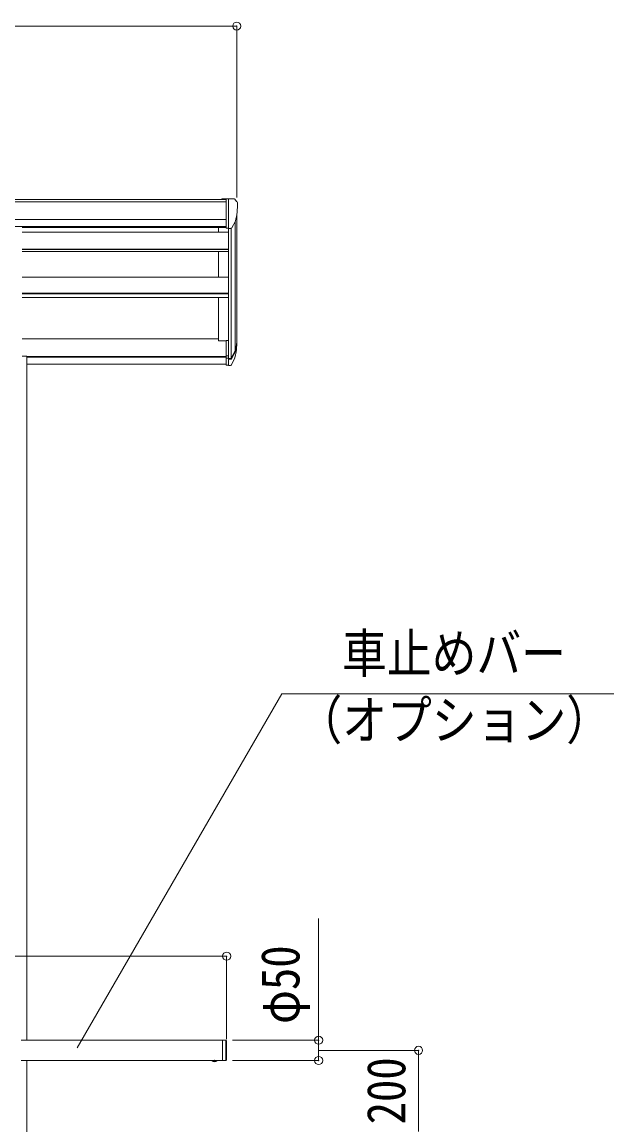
# Model space of a CAD drawing. Units: millimetres at full size, sheet at 1:20; details may follow other scales. Extents: x -5590 to 5652, y -3902 to 3858.
# Drawn here: x 2236 to 3696, y -1701 to 1019 of the extents above; entities that cross this region are included whole.
import ezdxf
from ezdxf.enums import TextEntityAlignment as Align

# ---------------------------------------------------------------- set-up
doc = ezdxf.new("R2010")
doc.units = ezdxf.units.MM
doc.header["$LTSCALE"] = 20
doc.header["$PDMODE"] = 32
doc.header["$PDSIZE"] = 20
for name, color, linetype, lineweight in [('0-1_本体', 4, 'Continuous', 9), ('0-2_部品', 7, 'Continuous', 9), ('0-4_TABLE1', 3, 'Continuous', 9), ('0-5_DIM1', 3, 'Continuous', 9), ('0-A_寸法', 6, 'Continuous', 9)]:
    doc.layers.add(name, color=color, linetype=linetype, lineweight=lineweight)
doc.styles.add('ＭＳ ゴシック', font='')
doc.styles.get('ＭＳ ゴシック').set_extended_font_data('MS Gothic')

msp = doc.modelspace()

# ---------------------------------------------------------------- linework, layer by layer
at = {"layer": '0-1_本体'}
for p, q in [((603.8, 581.11), (2738.8, 581.11)), ((603.8, 575.77), (2738.8, 575.77)), ((2765.3, 231.6), (2765.3, 544.36)), ((603.8, 532.24), (2738.8, 532.24)), ((2761.02, 525.56), (2761.02, 207.33)), ((603.8, 514.57), (2738.8, 514.57)), ((2235.8, 512.19), (2738.8, 512.19)), ((2235.8, 500.94), (2745.3, 500.94)), ((2720.3, 500.94), (2720.3, 512.19)), ((2745.3, 509.73), (2745.3, 233.77)), ((2751.3, 510.21), (2751.3, 189.33)), ((2235.8, 459.01), (2745.3, 459.01)), ((2235.8, 457.51), (2745.3, 457.51)), ((2235.8, 453.31), (2745.3, 453.31)), ((2720.3, 389.58), (2720.3, 453.31)), ((2235.81, 389.58), (2745.3, 389.58)), ((2235.8, 350.14), (2745.3, 350.14)), ((2235.8, 348.66), (2745.3, 348.66)), ((2235.8, 339.41), (2745.3, 339.41)), ((2720.3, 232.94), (2720.3, 339.41)), ((2235.8, 237.74), (2720.3, 237.74)), ((2738.8, 232.94), (2720.3, 232.94)), ((2235.7, 194.92), (2247.7, 194.92)), ((2247.7, 194.92), (2247.7, -1492.54)), ((2247.7, 193.65), (2738.8, 193.65)), ((2247.7, 192.25), (2738.8, 192.25)), ((2247.7, 174.88), (2738.8, 174.88)), ((2247.7, -1542.54), (2247.7, -2267.54))]:
    msp.add_line(p, q, dxfattribs=at)
at = {"layer": '0-2_部品'}
for p, q in [((2738.8, 582.72), (2728.8, 582.63)), ((2728.8, 581.11), (2728.8, 582.63)), ((2738.8, 510.73), (2738.8, 582.72)), ((2757.3, 582.72), (2738.8, 582.72)), ((2745.3, 509.73), (2745.3, 582.72)), ((2757.3, 582.72), (2759.63, 582.58)), ((2760.39, 582.15), (2764.46, 576.34)), ((2767.3, 573.35), (2767.3, 572.72)), ((2752.92, 511.55), (2762.2, 527.61)), ((2738.8, 510.73), (2745.3, 510.73)), ((2745.3, 509.73), (2750.51, 510.05)), ((2738.8, 233.77), (2738.8, 172.7)), ((2738.8, 233.77), (2745.3, 233.77)), ((2745.3, 233.77), (2745.3, 171.88)), ((2738.8, 195.45), (2745.3, 195.45)), ((2751.73, 189.8), (2761.49, 208.22)), ((2762.91, 207.73), (2752.74, 188.55)), ((2760.32, 190.87), (2752.74, 173.38)), ((2738.8, 190.05), (2745.3, 190.05)), ((2738.8, 172.7), (2745.3, 172.7)), ((2745.3, 189.05), (2750.43, 189.05)), ((2745.3, 187.05), (2750.14, 187.05)), ((2745.3, 171.88), (2750.14, 171.88))]:
    msp.add_line(p, q, dxfattribs=at)
for centre, radius, start, end in [((2759.57, 581.58), 1, 35, 86.5), ((2565.3, 572.72), 202, 347.09739, 0), ((2764.3, 573.35), 3, 0, 87), ((2750.32, 513.05), 3, 273.5, 330), ((2632.08, 226.95), 133.22, 344.28698, 356.72013), ((2677.35, 234.17), 88.05, 342.78929, 2.77608), ((2676.64, 229.89), 89.07, 345.58812, 5.50424), ((2750.14, 190.05), 3, 270, 330), ((2750.14, 174.88), 3, 270, 330), ((2750.43, 190.55), 1.5, 270, 330)]:
    msp.add_arc(centre, radius, start, end, dxfattribs=at)
at = {"layer": '0-4_TABLE1'}
for p, q in [((2233.3, -1492.54), (2730.3, -1492.54)), ((2233.3, -1542.54), (2730.3, -1542.54))]:
    msp.add_line(p, q, dxfattribs=at)
at = {"layer": '0-5_DIM1'}
for p, q in [((2730.3, -1492.54), (2730.3, -1542.54)), ((2730.3, -1492.54), (2738.3, -1492.54)), ((2738.3, -1492.54), (2738.3, -1542.54)), ((2740.3, -1494.54), (2738.3, -1492.54)), ((2740.3, -1494.54), (2740.3, -1540.54)), ((2704.4, -1542.54), (2716.2, -1542.54)), ((2704.4, -1542.54), (2704.4, -1543.05)), ((2704.4, -1543.05), (2716.2, -1543.05)), ((2707.8, -1542.54), (2712.8, -1542.54)), ((2716.2, -1542.54), (2716.2, -1543.05)), ((2730.3, -1542.54), (2738.3, -1542.54)), ((2740.3, -1540.54), (2738.3, -1542.54))]:
    msp.add_line(p, q, dxfattribs=at)
for points in [[(2707.85, -1545.26), (2709.15, -1542.59), (2710.3, -1541.98)], [(2712.75, -1545.26), (2711.45, -1542.59), (2710.3, -1541.98)]]:
    msp.add_lwpolyline(points, dxfattribs=at)
msp.add_arc((2710.3, -1537.62), 8.02, 222.61678, 317.38322, dxfattribs=at)
at = {"layer": '0-A_寸法'}
for p, q in [((577.3, 1008.92), (2765.3, 1008.92)), ((2765.3, 1008.92), (2765.3, 586.29)), ((2371.91, -1511.49), (2876.32, -637.83)), ((2876.32, -637.83), (3695.67, -637.83)), ((2967.3, -1492.54), (2967.3, -1192.54)), ((602.3, -1285.23), (2740.3, -1285.23)), ((2740.3, -1285.23), (2740.3, -1489.85)), ((2967.3, -1492.54), (2754.61, -1492.54)), ((2967.3, -1542.54), (2967.3, -1492.54)), ((3213.76, -1517.54), (2967.3, -1517.54)), ((3213.76, -1717.54), (3213.76, -1517.54)), ((2967.3, -1542.54), (2754.61, -1542.54))]:
    msp.add_line(p, q, dxfattribs=at)
for p in [(2765.3, 1008.92), (2740.3, -1285.23), (2967.3, -1492.54), (3213.76, -1517.54), (2967.3, -1542.54)]:
    msp.add_point(p, dxfattribs=at)

# ---------------------------------------------------------------- texts
at = {"layer": '0-A_寸法', "color": 7, "style": 'ＭＳ ゴシック', "width": 0.85}
for s, p in [('車止めバー', (3025, -614.37)), ('（オプション）', (2915, -778.91))]:
    msp.add_text(s, height=95.31, dxfattribs=at).set_placement(p, align=Align.BOTTOM_LEFT)
for s, p in [('φ50', (2948.64, -1452.54)), ('200', (3209.76, -1700.04))]:
    msp.add_text(s, height=95.31, rotation=90, dxfattribs=at).set_placement(p, align=Align.BOTTOM_LEFT)

doc.saveas('drawing.dxf')
